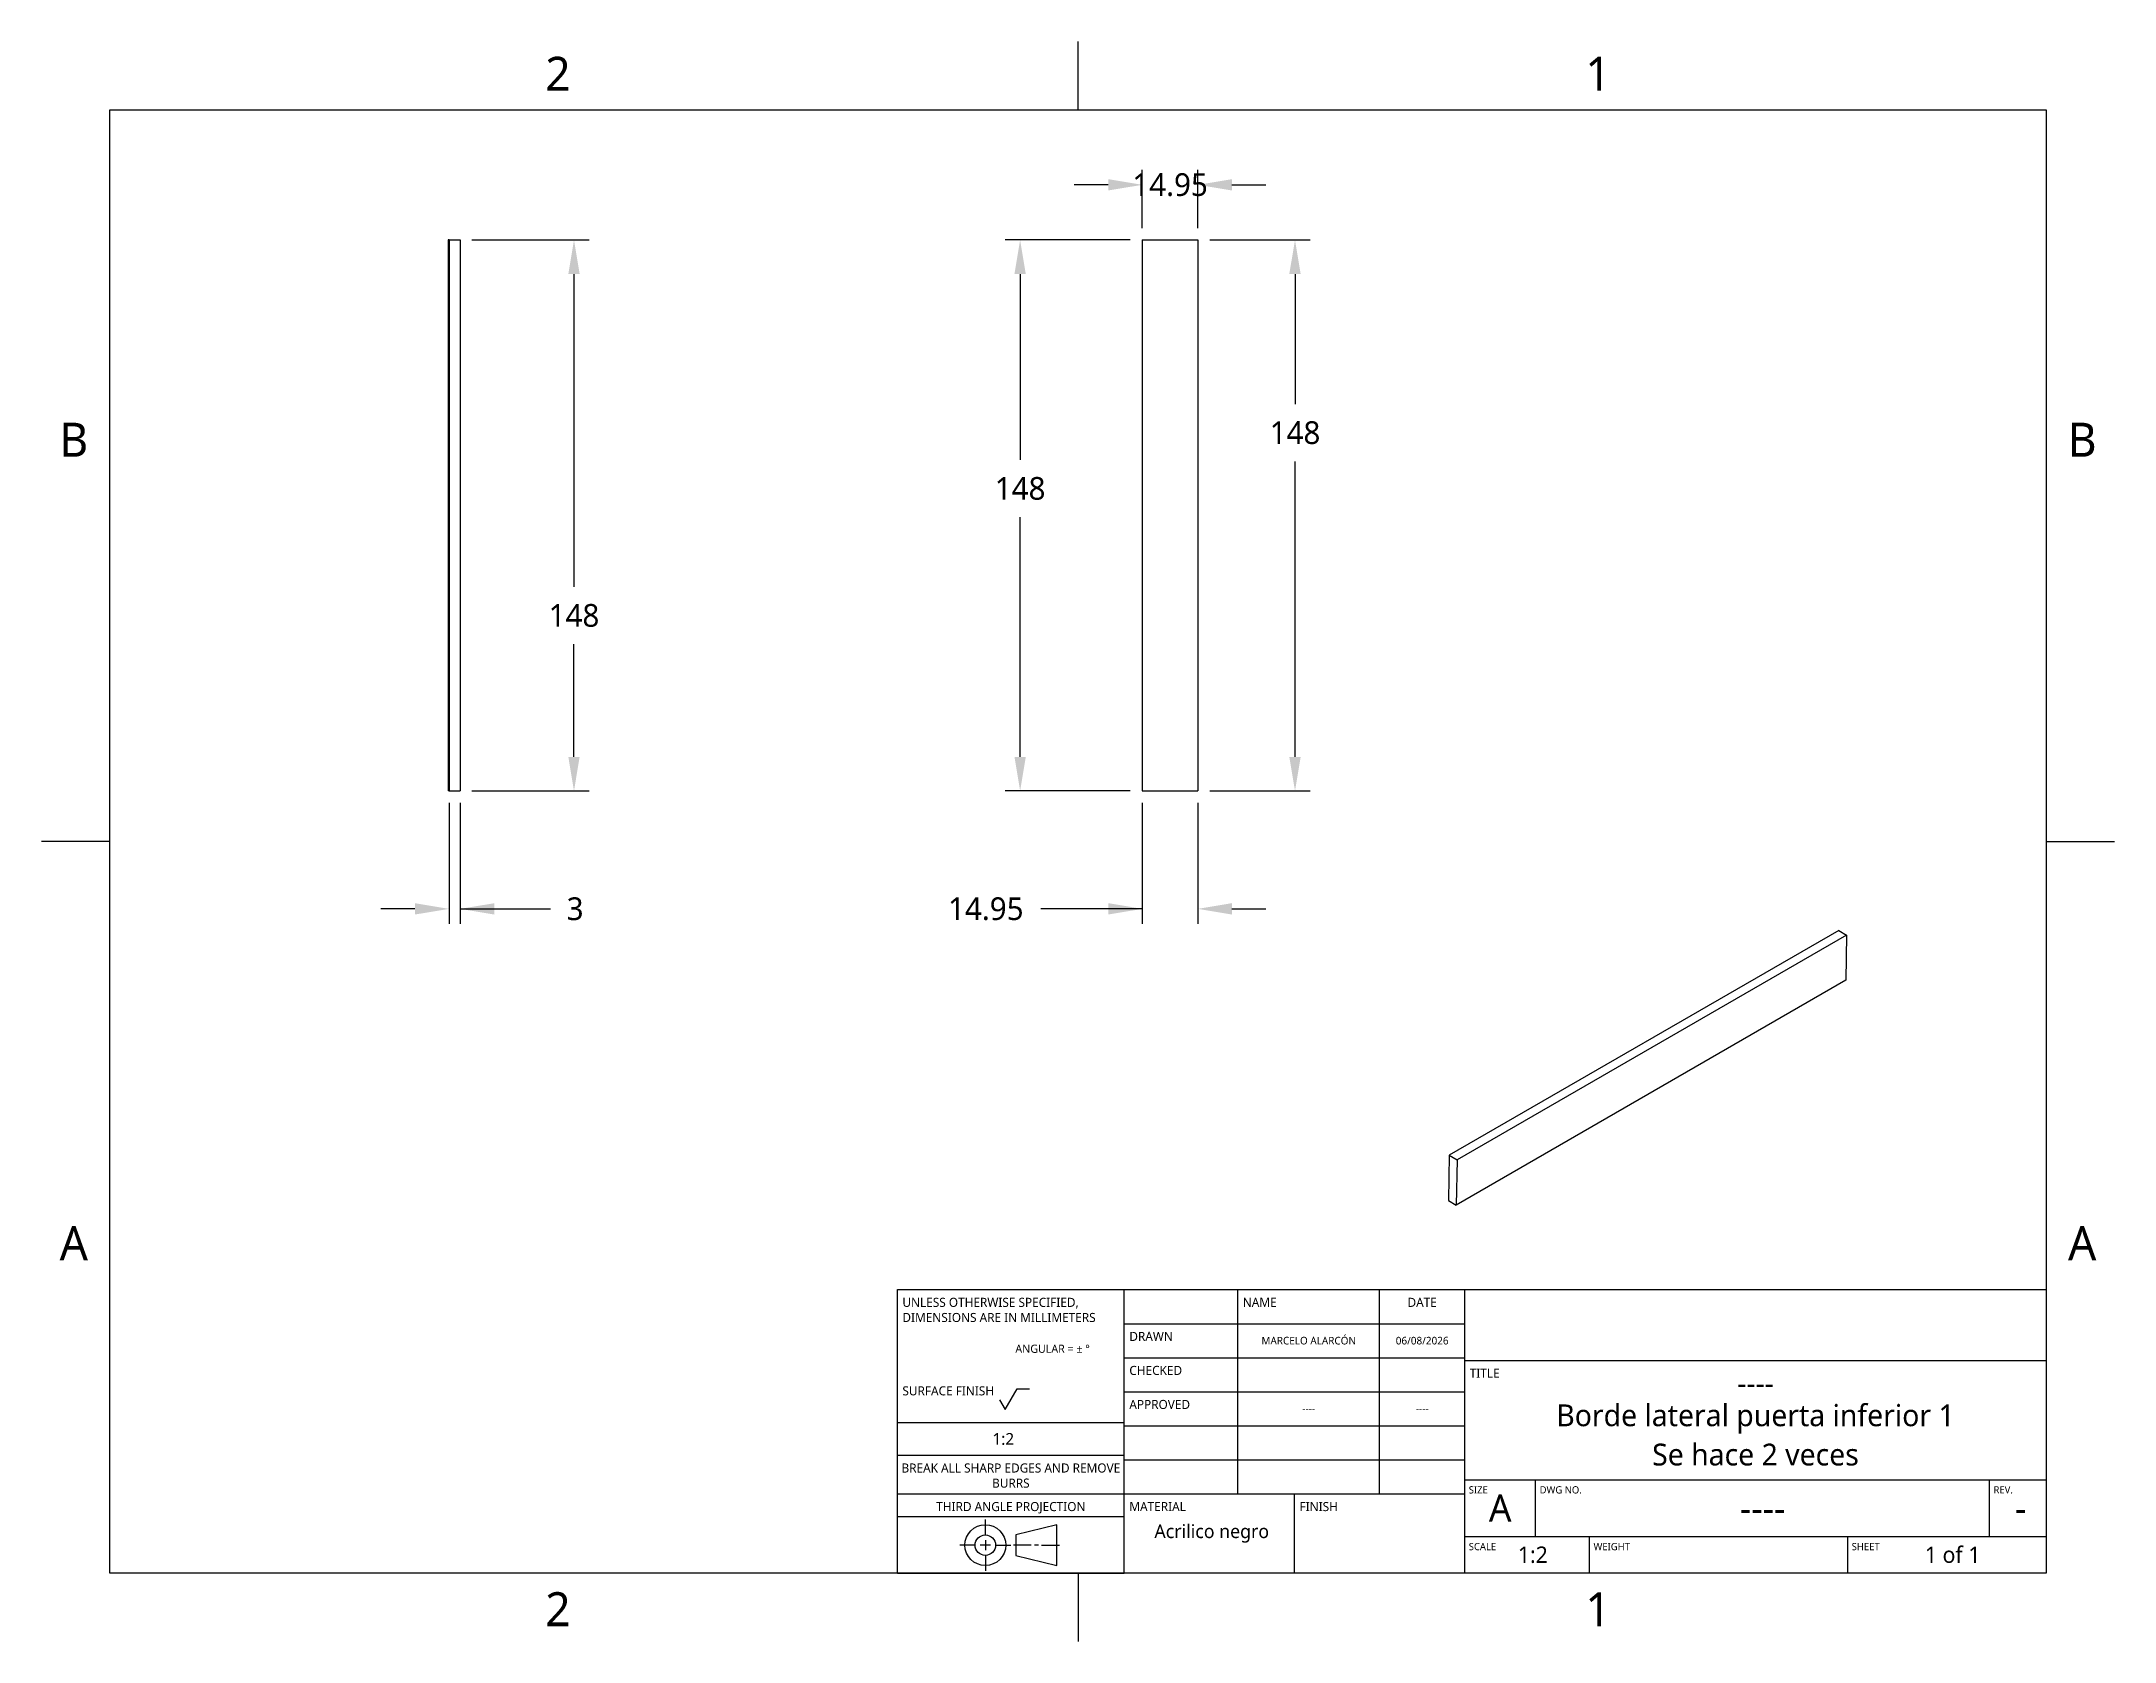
# Model space of a CAD drawing. Extents: x 1 to 279, y 0 to 215.
import ezdxf

# ---------------------------------------------------------------- set-up
doc = ezdxf.new("R2010")
doc.units = 0
doc.header["$LTSCALE"] = 0.5
doc.header["$MEASUREMENT"] = 0
doc.header["$PDMODE"] = 33
doc.header["$PDSIZE"] = 1
doc.layers.get('DEFPOINTS').update_dxf_attribs({"linetype": 'CONTINUOUS'})
for name, color, linetype in [('ANNOTATION_TEXT', 7, 'CONTINUOUS'), ('BORDER_FRAME', 7, 'CONTINUOUS'), ('BORDER_ZONES', 7, 'CONTINUOUS'), ('TITLE_BLOCK', 7, 'CONTINUOUS'), ('VISIBLE', 7, 'CONTINUOUS')]:
    doc.layers.add(name, color=color, linetype=linetype)
doc.styles.add('ONSHAPE-STANDARD', font='NotoSans-Regular.ttf')
doc.styles.add('ONSHAPE-STANDARD-DIMENSION', font='')
doc.styles.add('ONSHAPE-STANDARD-FIELDS', font='')
doc.styles.get('ONSHAPE-STANDARD-DIMENSION').set_extended_font_data('Noto Sans')
doc.styles.get('ONSHAPE-STANDARD-FIELDS').set_extended_font_data('Noto Sans')
doc.dimstyles.new('ONSHAPE-STANDARD$0', dxfattribs={"dimscale": 25.4, "dimtxt": 0.12, "dimasz": 0.18, "dimexe": 0.08, "dimexo": 0.0625, "dimgap": 0.09, "dimtad": 0, "dimtih": 1, "dimtoh": 1, "dimlfac": 25.4, "dimzin": 11, "dimtxsty": 'ONSHAPE-STANDARD-DIMENSION', "dimcen": 0.09, "dimclrd": 7, "dimclre": 7, "dimclrt": 7, "dimadec": 1, "dimazin": 3, "dimtfac": 1, "dimtofl": 0, "dimtmove": 0, "dimatfit": 3, "dimtolj": 1, "dimtzin": 11})

# ---------------------------------------------------------------- blocks, each defined once
blk = doc.blocks.new('*D1')
at = {"layer": 'ANNOTATION_TEXT', "color": 7}
for p, q in [((55.71, 113.16), (55.71, 96.87)), ((57.2, 113.16), (57.2, 96.87)), ((51.13, 98.9), (46.56, 98.9)), ((57.2, 98.9), (69.35, 98.9)), ((61.78, 98.9), (66.35, 98.9))]:
    blk.add_line(p, q, dxfattribs=at)
for points in [[(51.13, 98.14), (51.13, 99.66), (55.71, 98.9)], [(61.78, 99.66), (61.78, 98.14), (57.2, 98.9)]]:
    blk.add_solid(points, dxfattribs=at)
at = {"layer": 'DEFPOINTS', "color": 0}
for p in [(55.71, 114.75), (57.2, 114.75), (55.71, 98.9), (55.71, 98.9)]:
    blk.add_point(p, dxfattribs=at)
at = {"layer": 'ANNOTATION_TEXT', "color": 7, "insert": (72.64, 98.9), "char_height": 3.048, "attachment_point": 5, "style": 'ONSHAPE-STANDARD-DIMENSION'}
blk.add_mtext('\\A1;3', dxfattribs=at)
blk = doc.blocks.new('*D2')
at = {"layer": 'ANNOTATION_TEXT', "color": 7}
for p, q in [((58.79, 188.75), (74.52, 188.75)), ((72.49, 184.18), (72.49, 142.15)), ((72.49, 119.32), (72.49, 134.45)), ((58.79, 114.75), (74.52, 114.75))]:
    blk.add_line(p, q, dxfattribs=at)
for points in [[(73.25, 184.18), (71.73, 184.18), (72.49, 188.75)], [(71.73, 119.32), (73.25, 119.32), (72.49, 114.75)]]:
    blk.add_solid(points, dxfattribs=at)
at = {"layer": 'DEFPOINTS', "color": 0}
for p in [(57.2, 188.75), (57.2, 114.75), (72.49, 114.75), (72.49, 114.75)]:
    blk.add_point(p, dxfattribs=at)
at = {"layer": 'ANNOTATION_TEXT', "color": 7, "insert": (72.49, 138.3), "char_height": 3.048, "attachment_point": 5, "style": 'ONSHAPE-STANDARD-DIMENSION'}
blk.add_mtext('\\A1;148', dxfattribs=at)
blk = doc.blocks.new('*D3')
at = {"layer": 'ANNOTATION_TEXT', "color": 7}
for p, q in [((148.82, 113.16), (148.82, 96.87)), ((156.29, 113.16), (156.29, 96.87)), ((148.82, 98.9), (135.21, 98.9)), ((144.24, 98.9), (139.67, 98.9)), ((160.86, 98.9), (165.43, 98.9))]:
    blk.add_line(p, q, dxfattribs=at)
for points in [[(144.24, 98.14), (144.24, 99.67), (148.82, 98.9)], [(160.86, 99.67), (160.86, 98.14), (156.29, 98.9)]]:
    blk.add_solid(points, dxfattribs=at)
at = {"layer": 'DEFPOINTS', "color": 0}
for p in [(148.82, 114.75), (156.29, 114.75), (156.29, 98.9), (156.29, 98.9)]:
    blk.add_point(p, dxfattribs=at)
at = {"layer": 'ANNOTATION_TEXT', "color": 7, "insert": (127.8, 98.9), "char_height": 3.048, "attachment_point": 5, "style": 'ONSHAPE-STANDARD-DIMENSION'}
blk.add_mtext('\\A1;14.95', dxfattribs=at)
blk = doc.blocks.new('*D4')
at = {"layer": 'ANNOTATION_TEXT', "color": 7}
for p, q in [((157.88, 188.75), (171.36, 188.75)), ((169.33, 184.18), (169.33, 166.7)), ((169.33, 119.32), (169.33, 159.01)), ((157.88, 114.75), (171.36, 114.75))]:
    blk.add_line(p, q, dxfattribs=at)
for points in [[(170.09, 184.18), (168.56, 184.18), (169.33, 188.75)], [(168.56, 119.32), (170.09, 119.32), (169.33, 114.75)]]:
    blk.add_solid(points, dxfattribs=at)
at = {"layer": 'DEFPOINTS', "color": 0}
for p in [(156.29, 188.75), (156.29, 114.75), (169.33, 114.75), (169.33, 114.75)]:
    blk.add_point(p, dxfattribs=at)
at = {"layer": 'ANNOTATION_TEXT', "color": 7, "insert": (169.33, 162.85), "char_height": 3.048, "attachment_point": 5, "style": 'ONSHAPE-STANDARD-DIMENSION'}
blk.add_mtext('\\A1;148', dxfattribs=at)
blk = doc.blocks.new('*D5')
at = {"layer": 'ANNOTATION_TEXT', "color": 7}
for p, q in [((147.2, 188.75), (130.38, 188.75)), ((132.41, 184.18), (132.41, 159.21)), ((132.41, 119.32), (132.41, 151.51)), ((147.2, 114.75), (130.38, 114.75))]:
    blk.add_line(p, q, dxfattribs=at)
for points in [[(133.17, 184.18), (131.65, 184.18), (132.41, 188.75)], [(131.65, 119.32), (133.17, 119.32), (132.41, 114.75)]]:
    blk.add_solid(points, dxfattribs=at)
at = {"layer": 'DEFPOINTS', "color": 0}
for p in [(148.79, 188.75), (132.41, 114.75), (132.41, 114.75), (148.79, 114.75)]:
    blk.add_point(p, dxfattribs=at)
at = {"layer": 'ANNOTATION_TEXT', "color": 7, "insert": (132.41, 155.36), "char_height": 3.048, "attachment_point": 5, "style": 'ONSHAPE-STANDARD-DIMENSION'}
blk.add_mtext('\\A1;148', dxfattribs=at)
blk = doc.blocks.new('*D6')
at = {"layer": 'ANNOTATION_TEXT', "color": 7}
for p, q in [((148.82, 190.34), (148.82, 198.19)), ((156.29, 190.34), (156.29, 198.19)), ((144.24, 196.16), (139.67, 196.16)), ((160.86, 196.16), (165.43, 196.16))]:
    blk.add_line(p, q, dxfattribs=at)
for points in [[(144.24, 195.4), (144.24, 196.92), (148.82, 196.16)], [(160.86, 196.92), (160.86, 195.4), (156.29, 196.16)]]:
    blk.add_solid(points, dxfattribs=at)
at = {"layer": 'DEFPOINTS', "color": 0}
for p in [(156.29, 196.16), (156.29, 196.16), (148.82, 188.75), (156.29, 188.75)]:
    blk.add_point(p, dxfattribs=at)
at = {"layer": 'ANNOTATION_TEXT', "color": 7, "insert": (152.55, 196.16), "char_height": 3.048, "attachment_point": 5, "style": 'ONSHAPE-STANDARD-DIMENSION'}
blk.add_mtext('\\A1;14.95', dxfattribs=at)

msp = doc.modelspace()

# ---------------------------------------------------------------- linework, layer by layer
at = {"layer": 'BORDER_FRAME'}
for p, q in [((10.1346, 9.652), (10.1346, 206.248)), ((10.1346, 206.248), (270.2306, 206.248)), ((270.2306, 206.248), (270.2306, 9.652)), ((270.2306, 9.652), (10.1346, 9.652))]:
    msp.add_line(p, q, dxfattribs=at)
at = {"layer": 'BORDER_ZONES'}
for p, q in [((140.1826, 206.248), (140.1826, 215.4174)), ((10.1346, 107.95), (0.9652, 107.95)), ((270.2306, 107.95), (279.4, 107.95)), ((140.1826, 9.652), (140.1826, 0.4826))]:
    msp.add_line(p, q, dxfattribs=at)
at = {"layer": 'TITLE_BLOCK'}
for p, q in [((115.9256, 9.652), (115.9256, 47.752)), ((115.9256, 47.752), (146.4056, 47.752)), ((146.4056, 9.652), (146.4056, 47.752)), ((146.4056, 47.752), (192.1256, 47.752)), ((161.6456, 20.32), (161.6456, 47.752)), ((180.6956, 20.32), (180.6956, 47.752)), ((192.1256, 9.652), (192.1256, 47.752)), ((192.1256, 47.752), (270.2306, 47.752)), ((146.4056, 43.18), (192.1256, 43.18)), ((146.4056, 38.608), (192.1256, 38.608)), ((192.1256, 38.227), (270.2306, 38.227)), ((130.4036, 31.6494), (132.0038, 34.421)), ((132.0038, 34.421), (133.6802, 34.421)), ((146.4056, 34.036), (192.1256, 34.036)), ((129.6416, 32.9692), (130.4036, 31.6494)), ((115.9256, 29.9212), (146.4056, 29.9212)), ((146.4056, 29.464), (192.1256, 29.464)), ((115.9256, 25.5016), (146.4056, 25.5016)), ((146.4056, 24.892), (192.1256, 24.892)), ((115.9256, 20.32), (146.4056, 20.32)), ((146.4056, 20.32), (192.1256, 20.32)), ((169.2656, 9.652), (169.2656, 20.32)), ((192.1256, 22.225), (270.2306, 22.225)), ((201.6506, 14.605), (201.6506, 22.225)), ((262.6106, 14.605), (262.6106, 22.225)), ((115.9256, 17.272), (146.4056, 17.272)), ((127.7366, 14.8031), (127.7366, 16.8605)), ((127.7366, 14.1173), (127.7366, 12.7457)), ((137.3378, 16.1747), (131.8514, 14.8031)), ((131.8514, 14.8031), (131.8514, 12.0599)), ((137.3378, 10.6883), (137.3378, 16.1747)), ((192.1256, 14.605), (270.2306, 14.605)), ((208.8896, 9.652), (208.8896, 14.605)), ((243.5606, 9.652), (243.5606, 14.605)), ((126.365, 13.4315), (124.3076, 13.4315)), ((128.4224, 13.4315), (127.0508, 13.4315)), ((127.7366, 12.0599), (127.7366, 10.0025)), ((129.1082, 13.4315), (131.1656, 13.4315)), ((133.9088, 13.4315), (131.5085, 13.4315)), ((131.8514, 12.0599), (137.3378, 10.6883)), ((134.8689, 13.4315), (134.3203, 13.4315)), ((135.2804, 13.4315), (137.6807, 13.4315)), ((115.9256, 9.652), (146.4056, 9.652))]:
    msp.add_line(p, q, dxfattribs=at)
for radius in [2.7432, 1.3716]:
    msp.add_circle((127.7366, 13.4315), radius, dxfattribs=at)
at = {"layer": 'VISIBLE'}
for p, q in [((55.5743, 188.7506), (55.5743, 114.7506)), ((55.7052, 188.7506), (55.5743, 188.7506)), ((55.7052, 188.7506), (55.7052, 114.7506)), ((55.7052, 188.7506), (57.2049, 188.7506)), ((57.2049, 188.7506), (57.2049, 114.7506)), ((148.7897, 188.7506), (148.7897, 114.7506)), ((148.7897, 188.7506), (148.8159, 188.7506)), ((148.8159, 188.7506), (148.8159, 114.7506)), ((148.8159, 188.7506), (156.2885, 188.7506)), ((156.2885, 188.7506), (156.2885, 114.7506)), ((55.7052, 114.7506), (55.5743, 114.7506)), ((55.7052, 114.7506), (57.2049, 114.7506)), ((148.7897, 114.7506), (148.8159, 114.7506)), ((148.8159, 114.7506), (156.2885, 114.7506)), ((242.3526, 96.0115), (190.0267, 65.8011)), ((243.4131, 95.3778), (191.0872, 65.1674)), ((242.3526, 96.0115), (243.4131, 95.3778)), ((243.4131, 95.3778), (243.3209, 89.3297)), ((243.3209, 89.3297), (190.995, 59.1193)), ((190.0267, 65.8011), (189.9342, 59.7318)), ((190.0267, 65.8011), (191.0872, 65.1674)), ((191.0872, 65.1674), (190.995, 59.1193)), ((189.9342, 59.7318), (190.995, 59.1193))]:
    msp.add_line(p, q, dxfattribs=at)

# ---------------------------------------------------------------- texts
at = {"layer": 'BORDER_ZONES', "char_height": 4.572, "attachment_point": 5, "style": 'ONSHAPE-STANDARD'}
for s, insert in [('2', (70.3326, 211.074)), ('1', (210.0326, 211.074)), ('B', (5.3086, 161.925)), ('B', (275.0566, 161.925)), ('A', (5.3086, 53.975)), ('A', (275.0566, 53.975)), ('2', (70.3326, 4.826)), ('1', (210.0326, 4.826))]:
    msp.add_mtext(s, dxfattribs=dict(at, insert=insert))
at = {"layer": 'TITLE_BLOCK'}
for s, insert, char_height, width, attachment_point, style in [('UNLESS OTHERWISE SPECIFIED, DIMENSIONS ARE IN MILLIMETERS', (116.5962, 46.6547), 1.2192, 29.8704, 1, 'ONSHAPE-STANDARD'), ('NAME', (162.3162, 46.6547), 1.2192, 18.669, 1, 'ONSHAPE-STANDARD'), ('DATE', (186.4106, 46.6547), 1.2192, 11.2014, 2, 'ONSHAPE-STANDARD'), ('DRAWN', (147.0762, 42.0827), 1.2192, 14.9352, 1, 'ONSHAPE-STANDARD'), ('^JANGULAR = ± °^J', (131.7691, 42.1924), 1.09728, 14.9352, 1, 'ONSHAPE-STANDARD'), ('MARCELO ALARCÓN', (171.1706, 40.894), 1.024128, 19.05, 5, 'ONSHAPE-STANDARD-FIELDS'), ('06/08/2026', (186.4106, 40.894), 1.02413, 11.43, 5, 'ONSHAPE-STANDARD-FIELDS'), ('CHECKED', (147.0762, 37.5107), 1.2192, 14.9352, 1, 'ONSHAPE-STANDARD'), ('TITLE', (192.7962, 37.1297), 1.2192, 9.3345, 1, 'ONSHAPE-STANDARD'), ('SURFACE FINISH', (116.5962, 34.7675), 1.2192, 14.9352, 1, 'ONSHAPE-STANDARD'), ('----', (231.1781, 35.179), 2.92608, 70.485, 5, 'ONSHAPE-STANDARD-FIELDS'), ('APPROVED', (147.0762, 32.9387), 1.2192, 14.9352, 1, 'ONSHAPE-STANDARD'), ('----', (171.1706, 31.75), 1.02413, 19.05, 5, 'ONSHAPE-STANDARD-FIELDS'), ('----', (186.4106, 31.75), 1.02413, 11.43, 5, 'ONSHAPE-STANDARD-FIELDS'), ('Borde lateral puerta inferior 1', (231.1781, 30.3784), 2.92608, 70.485, 5, 'ONSHAPE-STANDARD-FIELDS'), ('{\\fNoto Sans|b0|i0|c0|p0;\\W7.73783;   }1:2', (116.2304, 28.4947), 1.58496, 29.8704, 1, 'ONSHAPE-STANDARD'), ('Se hace 2 veces', (231.1781, 25.5778), 2.92608, 70.485, 5, 'ONSHAPE-STANDARD-FIELDS'), ('BREAK ALL SHARP EDGES AND REMOVE BURRS', (131.1656, 24.4043), 1.2192, 29.8704, 2, 'ONSHAPE-STANDARD'), ('SIZE', (192.662, 21.3472), 0.97536, 9.3345, 1, 'ONSHAPE-STANDARD'), ('A', (196.8881, 18.415), 3.6576, 9.525, 5, 'ONSHAPE-STANDARD-FIELDS'), ('DWG NO.', (202.187, 21.3472), 0.97536, 59.7408, 1, 'ONSHAPE-STANDARD'), ('REV.', (263.147, 21.3472), 0.97536, 7.4676, 1, 'ONSHAPE-STANDARD'), ('THIRD ANGLE PROJECTION', (131.1656, 19.2227), 1.2192, 29.8704, 2, 'ONSHAPE-STANDARD'), ('MATERIAL', (147.0762, 19.2227), 1.2192, 22.4028, 1, 'ONSHAPE-STANDARD'), ('FINISH', (169.9362, 19.2227), 1.2192, 22.4028, 1, 'ONSHAPE-STANDARD'), ('----', (232.1306, 18.415), 3.6576, 60.96, 5, 'ONSHAPE-STANDARD-FIELDS'), ('-', (266.8016, 18.415), 3.6576, 6.858, 5, 'ONSHAPE-STANDARD-FIELDS'), (' Acrilico negro', (157.8356, 14.986), 1.8288, 22.86, 5, 'ONSHAPE-STANDARD-FIELDS'), ('SCALE', (192.662, 13.7272), 0.97536, 16.42872, 1, 'ONSHAPE-STANDARD'), ('1:2', (201.2696, 12.1285), 2.19456, 15.24, 5, 'ONSHAPE-STANDARD-FIELDS'), ('WEIGHT', (209.426, 13.7272), 0.97536, 33.97758, 1, 'ONSHAPE-STANDARD'), ('SHEET', (244.097, 13.7272), 0.97536, 26.1366, 1, 'ONSHAPE-STANDARD'), ('1 of 1', (257.6576, 12.1285), 2.19456, 25.146, 5, 'ONSHAPE-STANDARD-FIELDS')]:
    msp.add_mtext(s, dxfattribs=dict(at, insert=insert, char_height=char_height, width=width, attachment_point=attachment_point, style=style))

# ---------------------------------------------------------------- dimensions: what is measured, and where the dimension line sits
at = {"layer": 'ANNOTATION_TEXT'}
for base, p1, p2, angle, picture, middle in [((156.2885, 196.1595), (148.8159, 188.7506, 1.4999), (156.2885, 188.7506, 1.3695), 0, '*D6', (152.5522, 196.1595)), ((72.4872, 114.7506), (57.2049, 188.7506, 3.7232), (57.2049, 114.7506, 3.7232), 270, '*D2', (72.4872, 138.2999)), ((132.411, 114.7506), (148.7897, 188.7506, 0.0001), (148.7897, 114.7506, 0.0001), 270, '*D5', (132.411, 155.3588)), ((169.326, 114.7506), (156.2885, 188.7506, 1.3695), (156.2885, 114.7506, 1.3695), 270, '*D4', (169.326, 162.8528)), ((156.2885, 98.9038), (148.8159, 114.7506, 1.4999), (156.2885, 114.7506, 1.3695), 0, '*D3', (127.8024, 98.9038))]:
    dim = msp.add_linear_dim(base=base, p1=p1, p2=p2, angle=angle, dimstyle='ONSHAPE-STANDARD$0', override={"dimscale": 25.4, "dimlfac": 2, "dimpost": ''}, dxfattribs=at)
    dim.commit()
    dim.dimension.update_dxf_attribs({"geometry": picture, "text_midpoint": middle, "dimtype": 161})
dim = msp.add_linear_dim(base=(55.7052, 98.9014), p1=(57.2049, 114.7506, 3.7232), p2=(55.7052, 114.7506, 3.7494), dimstyle='ONSHAPE-STANDARD$0', override={"dimscale": 25.4, "dimlfac": 2, "dimpost": ''}, dxfattribs=at)
dim.commit()
dim.dimension.update_dxf_attribs({"geometry": '*D1', "text_midpoint": (72.638, 98.9014), "dimtype": 160})

doc.saveas('drawing.dxf')
